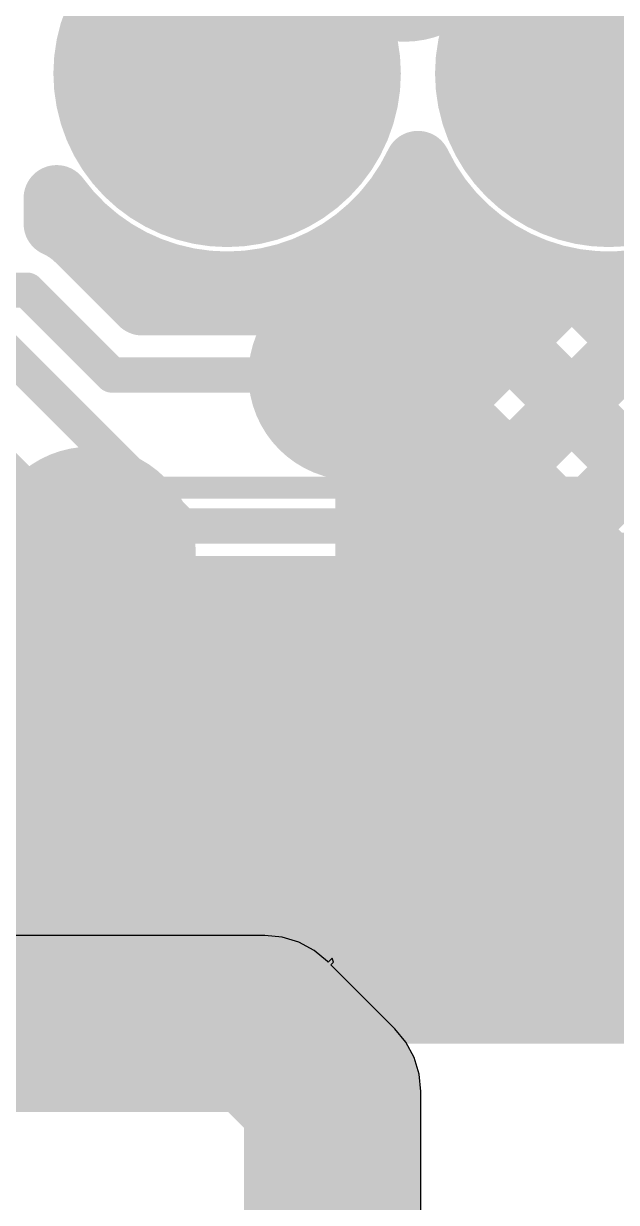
# Model space of a CAD drawing. Header units: millimetres. Extents: x 1.69 to 2.7, y 2.72 to 5.58.
# Drawn here: x 2.1666 to 2.3012, y 3.4958 to 3.7635 of the extents above; entities that cross this region are included whole.
import ezdxf

# ---------------------------------------------------------------- set-up
doc = ezdxf.new("R2010")
doc.units = ezdxf.units.MM
doc.header["$MEASUREMENT"] = 0
for name, color, linetype in [('BottomLayer', 5, 'Continuous'), ('BottomOverlay', 54, 'Continuous'), ('BottomSolder', 6, 'Continuous'), ('InternalPlane1', 76, 'Continuous'), ('InternalPlane2', 16, 'Continuous'), ('Mechanical2', 216, 'Continuous'), ('MultiLayer', 9, 'Continuous'), ('PadHoleLayer', 156, 'Continuous'), ('TopLayer', 1, 'Continuous'), ('TopOverlay', 2, 'Continuous'), ('TopPaste', 8, 'Continuous'), ('TopSolder', 216, 'Continuous'), ('ViaHoleLayer', 16, 'Continuous')]:
    doc.layers.add(name, color=color, linetype=linetype)

# ---------------------------------------------------------------- blocks, each defined once
blk = doc.blocks.new('HTP_CON_M411H_B_15')
at = {"layer": 'BottomLayer', "const_width": 0.03543}
for points in [[(-0.06102, -0.00394, 1), (-0.02559, -0.00394, 1)], [(0.02559, -0.00394, 1), (0.06102, -0.00394, 1)]]:
    blk.add_lwpolyline(points, format="xyb", close=True, dxfattribs=at)
at = {"layer": 'BottomOverlay', "const_width": 0.005}
blk.add_lwpolyline([(-0.281, -0.098), (0.281, -0.098)], dxfattribs=at)
at = {"layer": 'BottomSolder', "const_width": 0.03943}
for points in [[(-0.06302, -0.00394, 1), (-0.02359, -0.00394, 1)], [(0.02359, -0.00394, 1), (0.06302, -0.00394, 1)]]:
    blk.add_lwpolyline(points, format="xyb", close=True, dxfattribs=at)
at = {"layer": 'InternalPlane1', "const_width": 0.03572}
for points in [[(-0.06117, -0.00394, 1), (-0.02545, -0.00394, 1)], [(0.02545, -0.00394, 1), (0.06117, -0.00394, 1)]]:
    blk.add_lwpolyline(points, format="xyb", close=True, dxfattribs=at)
at = {"layer": 'InternalPlane2', "const_width": 0.03572}
for points in [[(-0.06117, -0.00394, 1), (-0.02545, -0.00394, 1)], [(0.02545, -0.00394, 1), (0.06117, -0.00394, 1)]]:
    blk.add_lwpolyline(points, format="xyb", close=True, dxfattribs=at)
at = {"layer": 'MultiLayer', "const_width": 0.03543}
for points in [[(-0.06102, -0.00394, 1), (-0.02559, -0.00394, 1)], [(0.02559, -0.00394, 1), (0.06102, -0.00394, 1)]]:
    blk.add_lwpolyline(points, format="xyb", close=True, dxfattribs=at)
at = {"layer": 'PadHoleLayer', "const_width": 0.01772}
for points in [[(-0.05217, -0.00394, 1), (-0.03445, -0.00394, 1)], [(0.03445, -0.00394, 1), (0.05217, -0.00394, 1)]]:
    blk.add_lwpolyline(points, format="xyb", close=True, dxfattribs=at)
at = {"layer": 'TopLayer', "const_width": 0.03543}
for points in [[(-0.06102, -0.00394, 1), (-0.02559, -0.00394, 1)], [(0.02559, -0.00394, 1), (0.06102, -0.00394, 1)]]:
    blk.add_lwpolyline(points, format="xyb", close=True, dxfattribs=at)
at = {"layer": 'TopSolder', "const_width": 0.03943}
for points in [[(-0.06302, -0.00394, 1), (-0.02359, -0.00394, 1)], [(0.02359, -0.00394, 1), (0.06302, -0.00394, 1)]]:
    blk.add_lwpolyline(points, format="xyb", close=True, dxfattribs=at)
blk = doc.blocks.new('20_P___FPC_74')
at = {"layer": 'TopLayer'}
for points in [[(-0.04232, -0.04921), (-0.04232, 0.04921), (-0.0561, -0.04921), (-0.0561, 0.04921)], [(-0.02264, -0.04921), (-0.02264, 0.04921), (-0.03642, -0.04921), (-0.03642, 0.04921)], [(-0.00295, -0.04921), (-0.00295, 0.04921), (-0.01673, -0.04921), (-0.01673, 0.04921)], [(0.01673, -0.04921), (0.01673, 0.04921), (0.00295, -0.04921), (0.00295, 0.04921)], [(0.03642, -0.04921), (0.03642, 0.04921), (0.02264, -0.04921), (0.02264, 0.04921)], [(0.0561, -0.04921), (0.0561, 0.04921), (0.04232, -0.04921), (0.04232, 0.04921)], [(0.07579, -0.04921), (0.07579, 0.04921), (0.06201, -0.04921), (0.06201, 0.04921)], [(0.09547, -0.04921), (0.09547, 0.04921), (0.08169, -0.04921), (0.08169, 0.04921)]]:
    blk.add_solid(points, dxfattribs=at)
at = {"layer": 'TopOverlay', "const_width": 0.005}
blk.add_lwpolyline([(0.19732, -0.055), (-0.19732, -0.055)], dxfattribs=at)
at = {"layer": 'TopPaste'}
for points in [[(-0.04232, -0.04921), (-0.04232, 0.04921), (-0.0561, -0.04921), (-0.0561, 0.04921)], [(-0.02264, -0.04921), (-0.02264, 0.04921), (-0.03642, -0.04921), (-0.03642, 0.04921)], [(-0.00295, -0.04921), (-0.00295, 0.04921), (-0.01673, -0.04921), (-0.01673, 0.04921)], [(0.01673, -0.04921), (0.01673, 0.04921), (0.00295, -0.04921), (0.00295, 0.04921)], [(0.03642, -0.04921), (0.03642, 0.04921), (0.02264, -0.04921), (0.02264, 0.04921)], [(0.0561, -0.04921), (0.0561, 0.04921), (0.04232, -0.04921), (0.04232, 0.04921)], [(0.07579, -0.04921), (0.07579, 0.04921), (0.06201, -0.04921), (0.06201, 0.04921)], [(0.09547, -0.04921), (0.09547, 0.04921), (0.08169, -0.04921), (0.08169, 0.04921)]]:
    blk.add_solid(points, dxfattribs=at)
at = {"layer": 'TopSolder'}
for points in [[(-0.03832, -0.05321), (-0.03832, 0.05321), (-0.0601, -0.05321), (-0.0601, 0.05321)], [(-0.01864, -0.05321), (-0.01864, 0.05321), (-0.04042, -0.05321), (-0.04042, 0.05321)], [(0.00105, -0.05321), (0.00105, 0.05321), (-0.02073, -0.05321), (-0.02073, 0.05321)], [(0.02073, -0.05321), (0.02073, 0.05321), (-0.00105, -0.05321), (-0.00105, 0.05321)], [(0.04042, -0.05321), (0.04042, 0.05321), (0.01864, -0.05321), (0.01864, 0.05321)], [(0.0601, -0.05321), (0.0601, 0.05321), (0.03832, -0.05321), (0.03832, 0.05321)], [(0.07979, -0.05321), (0.07979, 0.05321), (0.05801, -0.05321), (0.05801, 0.05321)], [(0.09947, -0.05321), (0.09947, 0.05321), (0.07769, -0.05321), (0.07769, 0.05321)]]:
    blk.add_solid(points, dxfattribs=at)

msp = doc.modelspace()

# ---------------------------------------------------------------- linework, layer by layer
at = {"layer": 'BottomLayer', "const_width": 0.015}
for points in [[(2.25613, 3.73167, -0.56821), (2.17414, 3.7239)], [(2.33983, 3.72641, -0.589354), (2.25613, 3.73167)], [(2.17414, 3.71807, -0.091843), (2.1791, 3.71467)], [(2.17414, 3.71807, -0.091843), (2.1791, 3.71467)], [(2.228, 3.70021, -0.633506), (2.26292, 3.68371)], [(2.26292, 3.68371, -0.165836), (2.25847, 3.67066)], [(2.25847, 3.67066, -0.450208), (2.28241, 3.64946)], [(2.28241, 3.64946, -0.109893), (2.2804, 3.6404)]]:
    msp.add_lwpolyline(points, format="xyb", dxfattribs=at)
at = {"layer": 'BottomLayer'}
for points, const_width in [([(2.25238, 3.73167, 1), (2.25988, 3.73167, 1)], 0.0075), ([(2.25238, 3.73167, 1), (2.25988, 3.73167, 1)], 0.0075), ([(2.25401, 3.72854, 1), (2.26151, 3.72854, 1)], 0.0075), ([(2.17039, 3.7239, 1), (2.17789, 3.7239, 1)], 0.0075), ([(2.17039, 3.7239, 1), (2.17789, 3.7239, 1)], 0.0075), ([(2.24441, 3.71982, 1), (2.25191, 3.71982, 1)], 0.0075), ([(2.17039, 3.71807, 1), (2.17789, 3.71807, 1)], 0.0075), ([(2.17039, 3.71807, 1), (2.17789, 3.71807, 1)], 0.0075), ([(2.17039, 3.71807, 1), (2.17789, 3.71807, 1)], 0.0075), ([(2.17535, 3.71467, 1), (2.18285, 3.71467, 1)], 0.0075), ([(2.17535, 3.71467, 1), (2.18285, 3.71467, 1)], 0.0075), ([(2.17535, 3.71467, 1), (2.18285, 3.71467, 1)], 0.0075), ([(2.26732, 3.71357, 1), (2.27482, 3.71357, 1)], 0.0075), ([(2.18174, 3.71284, 1), (2.18924, 3.71284, 1)], 0.0075), ([(2.17946, 3.71056, 1), (2.18696, 3.71056, 1)], 0.0075), ([(2.22784, 3.70811, 1), (2.23534, 3.70811, 1)], 0.0075), ([(2.20199, 3.70481, 1), (2.20949, 3.70481, 1)], 0.0075), ([(2.203, 3.70467, 1), (2.2105, 3.70467, 1)], 0.0075), ([(2.2283, 3.70283, 1), (2.2358, 3.70283, 1)], 0.0075), ([(2.23176, 3.70419, 1), (2.23926, 3.70419, 1)], 0.0075), ([(2.28709, 3.70506, 1), (2.29459, 3.70506, 1)], 0.0075), ([(2.28754, 3.70498, 1), (2.29504, 3.70498, 1)], 0.0075), ([(2.18981, 3.70021, 1), (2.19731, 3.70021, 1)], 0.0075), ([(2.18981, 3.70021, 1), (2.19731, 3.70021, 1)], 0.0075), ([(2.19739, 3.70021, 1), (2.20489, 3.70021, 1)], 0.0075), ([(2.20746, 3.70021, 1), (2.21496, 3.70021, 1)], 0.0075), ([(2.22425, 3.70021, 1), (2.23175, 3.70021, 1)], 0.0075), ([(2.22425, 3.70021, 1), (2.23175, 3.70021, 1)], 0.0075), ([(2.16543, 3.703, 1), (2.16943, 3.703, 1)], 0.004), ([(2.16543, 3.703, 1), (2.16943, 3.703, 1)], 0.004), ([(2.25274, 3.69899, 1), (2.26024, 3.69899, 1)], 0.0075), ([(2.23714, 3.68371, 1), (2.24599, 3.68371, 1)], 0.00886), ([(2.25917, 3.68371, 1), (2.26667, 3.68371, 1)], 0.0075), ([(2.25917, 3.68371, 1), (2.26667, 3.68371, 1)], 0.0075), ([(2.18472, 3.68371, 1), (2.18872, 3.68371, 1)], 0.004), ([(2.18472, 3.68371, 1), (2.18872, 3.68371, 1)], 0.004), ([(2.23956, 3.68371, 1), (2.24356, 3.68371, 1)], 0.004), ([(2.23956, 3.68371, 1), (2.24356, 3.68371, 1)], 0.004), ([(2.24193, 3.68371, 1), (2.24593, 3.68371, 1)], 0.004), ([(2.2583, 3.67765, 1), (2.2658, 3.67765, 1)], 0.0075), ([(2.25753, 3.67549, 1), (2.26503, 3.67549, 1)], 0.0075), ([(2.25472, 3.67066, 1), (2.26222, 3.67066, 1)], 0.0075), ([(2.25472, 3.67066, 1), (2.26222, 3.67066, 1)], 0.0075), ([(2.26801, 3.66794, 1), (2.27551, 3.66794, 1)], 0.0075), ([(2.27359, 3.66327, 1), (2.28109, 3.66327, 1)], 0.0075), ([(2.27579, 3.66016, 1), (2.28329, 3.66016, 1)], 0.0075), ([(2.25663, 3.64946, 1), (2.26549, 3.64946, 1)], 0.00886), ([(2.27866, 3.64946, 1), (2.28616, 3.64946, 1)], 0.0075), ([(2.27866, 3.64946, 1), (2.28616, 3.64946, 1)], 0.0075), ([(2.17737, 3.64355, 1), (2.18623, 3.64355, 1)], 0.00886), ([(2.20059, 3.64946, 1), (2.20459, 3.64946, 1)], 0.004), ([(2.20059, 3.64946, 1), (2.20459, 3.64946, 1)], 0.004), ([(2.25906, 3.64946, 1), (2.26306, 3.64946, 1)], 0.004), ([(2.1798, 3.64355, 1), (2.1838, 3.64355, 1)], 0.004), ([(2.27665, 3.6404, 1), (2.28415, 3.6404, 1)], 0.0075), ([(2.27665, 3.6404, 1), (2.28415, 3.6404, 1)], 0.0075), ([(2.27901, 3.6404, 1), (2.28651, 3.6404, 1)], 0.0075), ([(2.29555, 3.6404, 1), (2.30305, 3.6404, 1)], 0.0075)]:
    msp.add_lwpolyline(points, format="xyb", close=True, dxfattribs=dict(at, const_width=const_width))
for points, const_width in [([(2.23205, 3.70283), (2.25776, 3.72854)], 0.015), ([(2.17414, 3.71807), (2.17414, 3.7239)], 0.015), ([(2.24816, 3.71982), (2.32758, 3.6404)], 0.015), ([(2.1791, 3.71467), (2.19356, 3.70021)], 0.015), ([(2.25649, 3.69899), (2.27107, 3.71357)], 0.015), ([(2.18321, 3.71056), (2.18549, 3.71284)], 0.015), ([(2.27734, 3.66327), (2.32723, 3.71315)], 0.015), ([(2.28276, 3.6404), (2.35312, 3.71077)], 0.015), ([(2.23159, 3.70811), (2.23551, 3.70419)], 0.015), ([(2.20114, 3.70021), (2.20574, 3.70481)], 0.015), ([(2.20675, 3.70467), (2.21121, 3.70021)], 0.015), ([(2.26128, 3.67549), (2.29084, 3.70506)], 0.015), ([(2.29129, 3.70498), (2.3443, 3.65197)], 0.015), ([(2.19356, 3.70021), (2.228, 3.70021)], 0.015), ([(1.98127, 3.703), (2.16743, 3.703)], 0.008), ([(2.16743, 3.703), (2.18672, 3.68371)], 0.008), ([(2.16204, 3.69), (2.20259, 3.64946)], 0.008), ([(2.18672, 3.68371), (2.24156, 3.68371)], 0.008), ([(2.24156, 3.68371), (2.24393, 3.68371)], 0.008), ([(2.26205, 3.67765), (2.27176, 3.66794)], 0.015), ([(2.15803, 3.66731), (2.1818, 3.64355)], 0.008), ([(2.27954, 3.66016), (2.2993, 3.6404)], 0.015), ([(2.20259, 3.64946), (2.26106, 3.64946)], 0.008), ([(2.2804, 3.6404), (2.3443, 3.6404)], 0.015)]:
    msp.add_lwpolyline(points, dxfattribs=dict(at, const_width=const_width))
msp.add_solid([(2.13999, 3.5451), (2.5178, 3.5451), (2.13999, 3.5591), (2.5178, 3.5591)], dxfattribs=at)
at = {"layer": 'InternalPlane1'}
for p, q in [((2.22138, 3.55647), (2.16331, 3.55647)), ((2.2253, 3.55608), (2.22138, 3.55647)), ((2.22907, 3.55494), (2.2253, 3.55608)), ((2.23255, 3.55308), (2.22907, 3.55494)), ((2.23559, 3.55058), (2.23255, 3.55308)), ((2.2357, 3.55045), (2.23559, 3.55058)), ((2.23577, 3.55039), (2.2357, 3.55045)), ((2.23665, 3.55127), (2.23577, 3.55039)), ((2.23634, 3.54983), (2.237, 3.55043)), ((2.25089, 3.53527), (2.23634, 3.54983)), ((2.237, 3.55043), (2.23665, 3.55127)), ((2.25339, 3.53223), (2.25089, 3.53527)), ((2.25524, 3.52876), (2.25339, 3.53223)), ((2.25639, 3.52499), (2.25524, 3.52876)), ((2.25677, 3.52106), (2.25639, 3.52499)), ((2.25677, 2.76339), (2.25677, 3.52106))]:
    msp.add_line(p, q, dxfattribs=at)
for points, const_width in [([(2.24103, 3.78331, 1), (2.26493, 3.78331, 1)], 0.02391), ([(2.22961, 3.68371, 1), (2.25352, 3.68371, 1)], 0.02391), ([(2.2491, 3.64946, 1), (2.27301, 3.64946, 1)], 0.02391), ([(2.16984, 3.64355, 1), (2.19375, 3.64355, 1)], 0.02391), ([(2.21138, 3.53637, 1), (2.23138, 3.53637, 1)], 0.02), ([(2.21138, 3.53637, 1), (2.23138, 3.53637, 1)], 0.02), ([(2.21156, 3.53618, 1), (2.23156, 3.53618, 1)], 0.02), ([(2.21156, 3.53618, 1), (2.23156, 3.53618, 1)], 0.02), ([(2.22668, 3.52106, 1), (2.24668, 3.52106, 1)], 0.02), ([(2.22668, 3.52106, 1), (2.24668, 3.52106, 1)], 0.02)]:
    msp.add_lwpolyline(points, format="xyb", close=True, dxfattribs=dict(at, const_width=const_width))
at = {"layer": 'InternalPlane1', "const_width": 0.04}
for points in [[(1.99261, 3.53637), (2.22138, 3.53637)], [(2.22156, 3.53618), (2.23668, 3.52106)], [(2.23668, 2.75714), (2.23668, 3.52106)]]:
    msp.add_lwpolyline(points, dxfattribs=at)
msp.add_lwpolyline([(2.22156, 3.53618, -0.013184), (2.22138, 3.53637)], format="xyb", dxfattribs=at)
at = {"layer": 'InternalPlane2'}
for p, q in [((2.22138, 3.55647), (1.99296, 3.55647)), ((2.2253, 3.55608), (2.22138, 3.55647)), ((2.22907, 3.55494), (2.2253, 3.55608)), ((2.23255, 3.55308), (2.22907, 3.55494)), ((2.23559, 3.55058), (2.23255, 3.55308)), ((2.2357, 3.55045), (2.23559, 3.55058)), ((2.23577, 3.55039), (2.2357, 3.55045)), ((2.23665, 3.55127), (2.23577, 3.55039)), ((2.23634, 3.54983), (2.237, 3.55043)), ((2.25089, 3.53527), (2.23634, 3.54983)), ((2.237, 3.55043), (2.23665, 3.55127)), ((2.25339, 3.53223), (2.25089, 3.53527)), ((2.25524, 3.52876), (2.25339, 3.53223)), ((2.25639, 3.52499), (2.25524, 3.52876)), ((2.25677, 3.52106), (2.25639, 3.52499)), ((2.25677, 2.76339), (2.25677, 3.52106))]:
    msp.add_line(p, q, dxfattribs=at)
for points, const_width in [([(2.22961, 3.68371, 1), (2.25352, 3.68371, 1)], 0.02391), ([(2.2491, 3.64946, 1), (2.27301, 3.64946, 1)], 0.02391), ([(2.16984, 3.64355, 1), (2.19375, 3.64355, 1)], 0.02391), ([(2.21138, 3.53637, 1), (2.23138, 3.53637, 1)], 0.02), ([(2.21138, 3.53637, 1), (2.23138, 3.53637, 1)], 0.02), ([(2.21156, 3.53618, 1), (2.23156, 3.53618, 1)], 0.02), ([(2.21156, 3.53618, 1), (2.23156, 3.53618, 1)], 0.02), ([(2.22668, 3.52106, 1), (2.24668, 3.52106, 1)], 0.02), ([(2.22668, 3.52106, 1), (2.24668, 3.52106, 1)], 0.02)]:
    msp.add_lwpolyline(points, format="xyb", close=True, dxfattribs=dict(at, const_width=const_width))
at = {"layer": 'InternalPlane2', "const_width": 0.04}
for points in [[(1.99261, 3.53637), (2.22138, 3.53637)], [(2.22156, 3.53618), (2.23668, 3.52106)], [(2.23668, 2.75714), (2.23668, 3.52106)]]:
    msp.add_lwpolyline(points, dxfattribs=at)
msp.add_lwpolyline([(2.22156, 3.53618, -0.013184), (2.22138, 3.53637)], format="xyb", dxfattribs=at)
at = {"layer": 'Mechanical2', "const_width": 0.01}
for points in [[(2.03672, 3.54139), (2.52001, 3.54139)], [(2.22511, 3.53972), (2.24169, 3.52314)], [(2.24169, 2.75714), (2.24169, 3.52314)]]:
    msp.add_lwpolyline(points, dxfattribs=at)
at = {"layer": 'Mechanical2', "const_width": 0.005}
for points in [[(2.22261, 3.53972, 1), (2.22761, 3.53972, 1)], [(2.23919, 3.52314, 1), (2.24419, 3.52314, 1)], [(2.23919, 3.52314, 1), (2.24419, 3.52314, 1)]]:
    msp.add_lwpolyline(points, format="xyb", close=True, dxfattribs=at)
at = {"layer": 'MultiLayer', "const_width": 0.00886}
for points in [[(2.23714, 3.68371, 1), (2.24599, 3.68371, 1)], [(2.25663, 3.64946, 1), (2.26549, 3.64946, 1)], [(2.17737, 3.64355, 1), (2.18623, 3.64355, 1)]]:
    msp.add_lwpolyline(points, format="xyb", close=True, dxfattribs=at)
at = {"layer": 'TopLayer'}
for points, const_width in [([(2.23714, 3.68371, 1), (2.24599, 3.68371, 1)], 0.00886), ([(2.24193, 3.68371, 1), (2.24593, 3.68371, 1)], 0.004), ([(2.23937, 3.68115, 1), (2.24337, 3.68115, 1)], 0.004), ([(2.23937, 3.68115, 1), (2.24337, 3.68115, 1)], 0.004), ([(2.25663, 3.64946, 1), (2.26549, 3.64946, 1)], 0.00886), ([(2.17737, 3.64355, 1), (2.18623, 3.64355, 1)], 0.00886), ([(2.25906, 3.64946, 1), (2.26306, 3.64946, 1)], 0.004), ([(2.1798, 3.64355, 1), (2.1838, 3.64355, 1)], 0.004), ([(2.23858, 3.59416, 1), (2.24258, 3.59416, 1)], 0.004), ([(2.24193, 3.59592, 1), (2.24593, 3.59592, 1)], 0.004), ([(2.23937, 3.59336, 1), (2.24337, 3.59336, 1)], 0.004), ([(2.23937, 3.59336, 1), (2.24337, 3.59336, 1)], 0.004), ([(2.23937, 3.59336, 1), (2.24337, 3.59336, 1)], 0.004), ([(2.23937, 3.59336, 1), (2.24337, 3.59336, 1)], 0.004), ([(2.2578, 3.58636, 1), (2.2618, 3.58636, 1)], 0.004), ([(2.1798, 3.58562, 1), (2.1838, 3.58562, 1)], 0.004), ([(2.1798, 3.58562, 1), (2.1838, 3.58562, 1)], 0.004), ([(2.18032, 3.5851, 1), (2.18432, 3.5851, 1)], 0.004), ([(2.23937, 3.5851, 1), (2.24337, 3.5851, 1)], 0.004), ([(2.25906, 3.5851, 1), (2.26306, 3.5851, 1)], 0.004), ([(2.25906, 3.5851, 1), (2.26306, 3.5851, 1)], 0.004)]:
    msp.add_lwpolyline(points, format="xyb", close=True, dxfattribs=dict(at, const_width=const_width))
at = {"layer": 'TopLayer', "const_width": 0.008}
for points in [[(2.24137, 3.68115), (2.24393, 3.68371)], [(2.24137, 3.59336), (2.24137, 3.68115)], [(2.26106, 3.5851), (2.26106, 3.64946)], [(2.1818, 3.58562), (2.1818, 3.64355)], [(2.24058, 3.59416), (2.24137, 3.59336)], [(2.24137, 3.59336), (2.24393, 3.59592)], [(2.24137, 3.5851), (2.24137, 3.59336)], [(2.2598, 3.58636), (2.26106, 3.5851)], [(2.1818, 3.58562), (2.18232, 3.5851)]]:
    msp.add_lwpolyline(points, dxfattribs=at)
at = {"layer": 'ViaHoleLayer', "const_width": 0.00591}
for points in [[(2.23861, 3.68371, 1), (2.24452, 3.68371, 1)], [(2.2581, 3.64946, 1), (2.26401, 3.64946, 1)], [(2.17884, 3.64355, 1), (2.18475, 3.64355, 1)]]:
    msp.add_lwpolyline(points, format="xyb", close=True, dxfattribs=at)

# ---------------------------------------------------------------- block references
for name, p, rotation in [('HTP_CON_M411H_B_15', (2.25613, 3.75615), 360), ('20_P___FPC_74', (2.25121, 3.5851), 180)]:
    msp.add_blockref(name, p, dxfattribs=dict(rotation=rotation))

doc.saveas('drawing.dxf')
